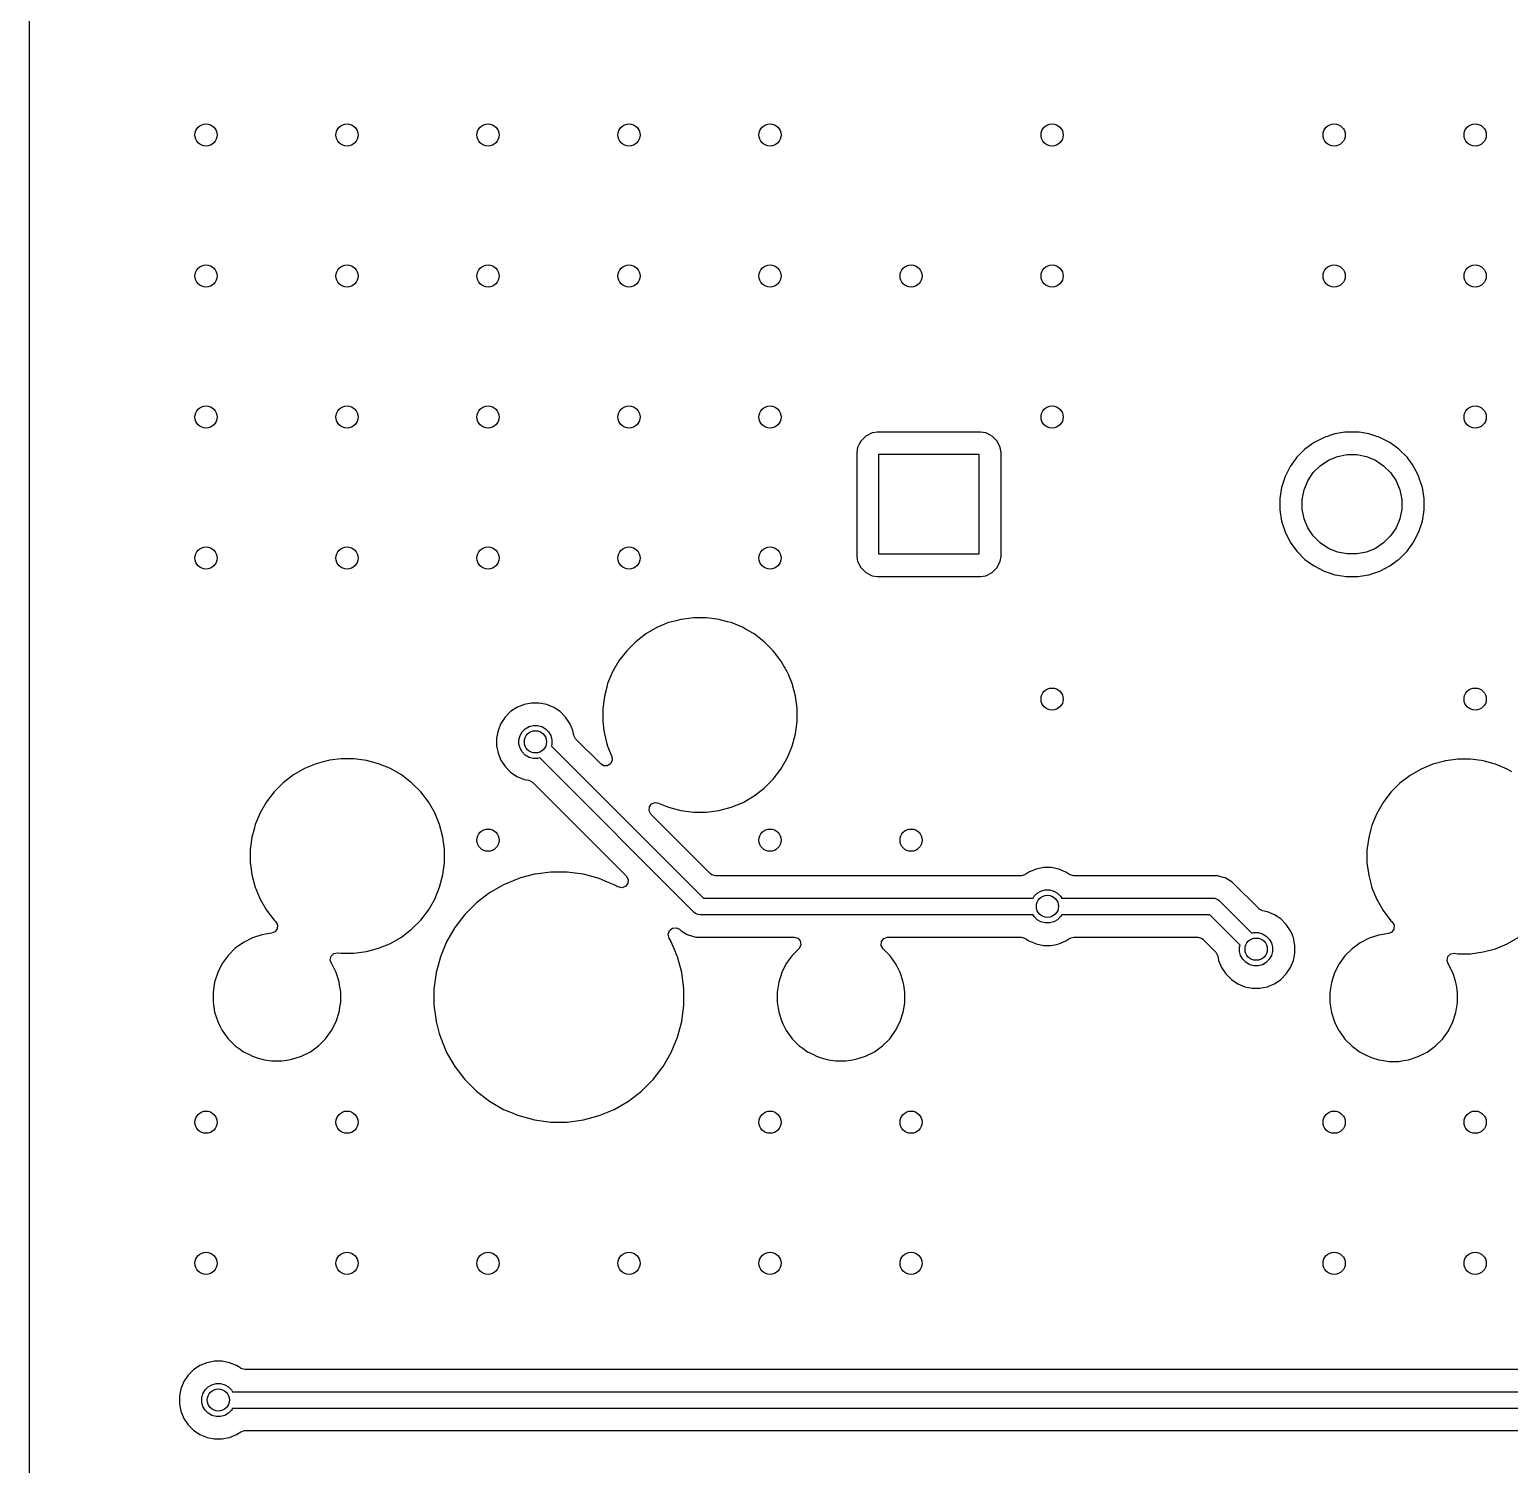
# Model space of a CAD drawing. Extents: x 2.6 to 14.2, y -9.4 to -3.8.
# Drawn here: x 2.558 to 3.607, y -6.073 to -5.056 of the extents above; entities that cross this region are included whole.
import ezdxf

# ---------------------------------------------------------------- set-up
doc = ezdxf.new("R2010")
doc.units = 0
doc.header["$MEASUREMENT"] = 0
doc.layers.add('BLACK', color=7, linetype='CONTINUOUS')

msp = doc.modelspace()

# ---------------------------------------------------------------- linework, layer by layer
at = {"layer": 'BLACK', "linetype": 'CONTINUOUS'}
for p, q in [((2.5581, -5.1327), (2.5581, -4.9508)), ((2.5581, -5.2136), (2.5581, -5.1327)), ((2.5581, -5.3068), (2.5581, -5.2136)), ((2.5581, -5.3301), (2.5581, -5.3068)), ((2.5581, -5.3557), (2.5581, -5.3301)), ((3.1592, -5.3412), (3.156, -5.3417)), ((3.2325, -5.3412), (3.1592, -5.3412)), ((3.2362, -5.3417), (3.2325, -5.3412)), ((3.4909, -5.3413), (3.4838, -5.3424)), ((3.4918, -5.3412), (3.4909, -5.3413)), ((3.4999, -5.3412), (3.4918, -5.3412)), ((3.5009, -5.3413), (3.4999, -5.3412)), ((3.5078, -5.3424), (3.5009, -5.3413)), ((3.1452, -5.352), (3.1446, -5.3557)), ((3.1468, -5.3489), (3.1452, -5.352)), ((3.1475, -5.3475), (3.1468, -5.3489)), ((3.151, -5.344), (3.1475, -5.3475)), ((3.1475, -5.3475), (3.1475, -5.3475)), ((3.1475, -5.3475), (3.1475, -5.3475)), ((3.1555, -5.3417), (3.151, -5.344)), ((3.151, -5.344), (3.151, -5.344)), ((3.151, -5.344), (3.151, -5.344)), ((3.156, -5.3417), (3.1555, -5.3417)), ((3.2375, -5.3424), (3.2362, -5.3417)), ((3.2406, -5.344), (3.2375, -5.3424)), ((3.2442, -5.3475), (3.2406, -5.344)), ((3.2406, -5.344), (3.2406, -5.344)), ((3.2406, -5.344), (3.2406, -5.344)), ((3.2464, -5.352), (3.2442, -5.3475)), ((3.2442, -5.3475), (3.2442, -5.3475)), ((3.2442, -5.3475), (3.2442, -5.3475)), ((3.247, -5.3557), (3.2464, -5.352)), ((3.469, -5.3486), (3.4625, -5.3533)), ((3.4762, -5.3449), (3.469, -5.3486)), ((3.4838, -5.3424), (3.4762, -5.3449)), ((3.5155, -5.3449), (3.5078, -5.3424)), ((3.5198, -5.3471), (3.5155, -5.3449)), ((3.5227, -5.3486), (3.5198, -5.3471)), ((3.5292, -5.3533), (3.5227, -5.3486)), ((3.5227, -5.3486), (3.5227, -5.3486)), ((3.5227, -5.3486), (3.5227, -5.3486)), ((2.5581, -5.7382), (2.5581, -5.3557)), ((3.1446, -5.3557), (3.1446, -5.429)), ((3.1604, -5.4278), (3.1604, -5.3569)), ((3.1604, -5.3569), (3.2313, -5.3569)), ((3.2313, -5.3569), (3.2313, -5.4278)), ((3.247, -5.3883), (3.247, -5.3557)), ((3.4568, -5.359), (3.452, -5.3655)), ((3.4625, -5.3533), (3.4568, -5.359)), ((3.4568, -5.359), (3.4568, -5.359)), ((3.4625, -5.3533), (3.4625, -5.3533)), ((3.4734, -5.365), (3.4791, -5.3611)), ((3.4791, -5.3611), (3.4855, -5.3584)), ((3.4855, -5.3584), (3.4924, -5.3571)), ((3.4924, -5.3571), (3.4993, -5.3571)), ((3.4993, -5.3571), (3.5061, -5.3584)), ((3.5061, -5.3584), (3.5125, -5.3611)), ((3.5125, -5.3611), (3.5183, -5.365)), ((3.5349, -5.359), (3.5292, -5.3533)), ((3.5385, -5.364), (3.5349, -5.359)), ((3.4484, -5.3727), (3.4459, -5.3804)), ((3.452, -5.3655), (3.4484, -5.3727)), ((3.4646, -5.3757), (3.4684, -5.3699)), ((3.4684, -5.3699), (3.4734, -5.365)), ((3.5183, -5.365), (3.5232, -5.3699)), ((3.5232, -5.3699), (3.5271, -5.3757)), ((3.5396, -5.3655), (3.5385, -5.364)), ((3.5407, -5.3677), (3.5396, -5.3655)), ((3.5433, -5.3727), (3.5407, -5.3677)), ((3.5436, -5.3738), (3.5433, -5.3727)), ((3.5433, -5.3727), (3.5433, -5.3727)), ((3.5433, -5.3727), (3.5433, -5.3727)), ((3.4459, -5.3804), (3.4446, -5.3883)), ((3.4606, -5.3889), (3.4619, -5.3821)), ((3.4619, -5.3821), (3.4646, -5.3757)), ((3.5271, -5.3757), (3.5297, -5.3821)), ((3.5297, -5.3821), (3.5311, -5.3889)), ((3.5458, -5.3804), (3.5436, -5.3738)), ((3.547, -5.3883), (3.5458, -5.3804)), ((3.247, -5.429), (3.247, -5.3883)), ((3.4446, -5.3883), (3.4446, -5.3964)), ((3.4606, -5.3958), (3.4606, -5.3889)), ((3.5311, -5.3889), (3.5311, -5.3958)), ((3.547, -5.3964), (3.547, -5.3883)), ((3.4446, -5.3964), (3.4459, -5.4043)), ((3.4459, -5.4043), (3.4484, -5.412)), ((3.4619, -5.4026), (3.4606, -5.3958)), ((3.4646, -5.4091), (3.4619, -5.4026)), ((3.5297, -5.4026), (3.5271, -5.4091)), ((3.5311, -5.3958), (3.5297, -5.4026)), ((3.5433, -5.412), (3.5458, -5.4043)), ((3.5458, -5.4043), (3.547, -5.3964)), ((3.4484, -5.412), (3.452, -5.4192)), ((3.4684, -5.4148), (3.4646, -5.4091)), ((3.4734, -5.4197), (3.4684, -5.4148)), ((3.5232, -5.4148), (3.5183, -5.4197)), ((3.5271, -5.4091), (3.5232, -5.4148)), ((3.5396, -5.4192), (3.5433, -5.412)), ((3.452, -5.4192), (3.4568, -5.4257)), ((3.4791, -5.4236), (3.4734, -5.4197)), ((3.4855, -5.4263), (3.4791, -5.4236)), ((3.5125, -5.4236), (3.5061, -5.4263)), ((3.5183, -5.4197), (3.5125, -5.4236)), ((3.5349, -5.4257), (3.5386, -5.4207)), ((3.5386, -5.4207), (3.5396, -5.4192)), ((3.1446, -5.429), (3.145, -5.4314)), ((3.145, -5.4314), (3.1452, -5.4327)), ((3.1452, -5.4327), (3.1475, -5.4372)), ((3.2313, -5.4278), (3.1604, -5.4278)), ((3.2442, -5.4372), (3.2464, -5.4327)), ((3.2464, -5.4327), (3.247, -5.4295)), ((3.2464, -5.4327), (3.2464, -5.4327)), ((3.2464, -5.4327), (3.2464, -5.4327)), ((3.247, -5.4295), (3.247, -5.429)), ((3.4568, -5.4257), (3.4625, -5.4314)), ((3.4625, -5.4314), (3.4678, -5.4352)), ((3.4678, -5.4352), (3.469, -5.4361)), ((3.4924, -5.4276), (3.4855, -5.4263)), ((3.4993, -5.4276), (3.4924, -5.4276)), ((3.5061, -5.4263), (3.4993, -5.4276)), ((3.5227, -5.4361), (3.5282, -5.4321)), ((3.5282, -5.4321), (3.5292, -5.4314)), ((3.5292, -5.4314), (3.5349, -5.4257)), ((3.5292, -5.4314), (3.5292, -5.4314)), ((3.5292, -5.4314), (3.5292, -5.4314)), ((3.5349, -5.4257), (3.5349, -5.4257)), ((3.5349, -5.4257), (3.5349, -5.4257)), ((3.1475, -5.4372), (3.1475, -5.4372)), ((3.1475, -5.4372), (3.1475, -5.4372)), ((3.1475, -5.4372), (3.151, -5.4407)), ((3.151, -5.4407), (3.151, -5.4407)), ((3.151, -5.4407), (3.151, -5.4407)), ((3.151, -5.4407), (3.1555, -5.443)), ((3.1555, -5.443), (3.1555, -5.443)), ((3.1555, -5.443), (3.1592, -5.4436)), ((3.1592, -5.4436), (3.1592, -5.4436)), ((3.1592, -5.4436), (3.2325, -5.4436)), ((3.2325, -5.4436), (3.2362, -5.443)), ((3.2362, -5.443), (3.2406, -5.4407)), ((3.2406, -5.4407), (3.2442, -5.4372)), ((3.469, -5.4361), (3.4721, -5.4377)), ((3.4721, -5.4377), (3.4762, -5.4398)), ((3.4762, -5.4398), (3.4762, -5.4398)), ((3.4762, -5.4398), (3.4762, -5.4398)), ((3.4762, -5.4398), (3.4789, -5.4407)), ((3.4789, -5.4407), (3.4838, -5.4423)), ((3.4838, -5.4423), (3.4855, -5.4426)), ((3.4855, -5.4426), (3.4918, -5.4436)), ((3.4918, -5.4436), (3.4918, -5.4436)), ((3.4918, -5.4436), (3.4999, -5.4436)), ((3.4999, -5.4436), (3.5078, -5.4423)), ((3.4999, -5.4436), (3.4999, -5.4436)), ((3.5078, -5.4423), (3.5155, -5.4398)), ((3.5155, -5.4398), (3.5227, -5.4361)), ((3.0112, -5.4763), (3.0029, -5.4798)), ((3.0166, -5.4749), (3.0112, -5.4763)), ((3.02, -5.474), (3.0166, -5.4749)), ((3.0204, -5.474), (3.02, -5.474)), ((3.0289, -5.4728), (3.0204, -5.474)), ((3.038, -5.4728), (3.0289, -5.4728)), ((3.0289, -5.4728), (3.0289, -5.4728)), ((3.0454, -5.4738), (3.038, -5.4728)), ((3.038, -5.4728), (3.038, -5.4728)), ((3.0469, -5.474), (3.0454, -5.4738)), ((3.0531, -5.4757), (3.0469, -5.474)), ((3.0556, -5.4763), (3.0531, -5.4757)), ((3.064, -5.4798), (3.0556, -5.4763)), ((2.9951, -5.4843), (2.9879, -5.4898)), ((3.0029, -5.4798), (2.9951, -5.4843)), ((3.0029, -5.4798), (3.0029, -5.4798)), ((3.0658, -5.4809), (3.064, -5.4798)), ((3.064, -5.4798), (3.064, -5.4798)), ((3.0715, -5.4841), (3.0658, -5.4809)), ((3.0718, -5.4843), (3.0715, -5.4841)), ((3.079, -5.4898), (3.0718, -5.4843)), ((2.9815, -5.4962), (2.976, -5.5034)), ((2.9879, -5.4898), (2.9815, -5.4962)), ((3.0854, -5.4962), (3.079, -5.4898)), ((3.079, -5.4898), (3.079, -5.4898)), ((3.0863, -5.4974), (3.0854, -5.4962)), ((3.0854, -5.4962), (3.0854, -5.4962)), ((3.0854, -5.4962), (3.0854, -5.4962)), ((3.0909, -5.5034), (3.0863, -5.4974)), ((2.976, -5.5034), (2.9715, -5.5112)), ((3.0954, -5.5112), (3.0909, -5.5034)), ((3.0909, -5.5034), (3.0909, -5.5034)), ((3.0909, -5.5034), (3.0909, -5.5034)), ((2.968, -5.5195), (2.9674, -5.5221)), ((2.9715, -5.5112), (2.968, -5.5195)), ((2.9715, -5.5112), (2.9715, -5.5112)), ((3.0962, -5.513), (3.0954, -5.5112)), ((3.0954, -5.5112), (3.0954, -5.5112)), ((3.0954, -5.5112), (3.0954, -5.5112)), ((3.0988, -5.5195), (3.0962, -5.513)), ((3.1012, -5.5283), (3.0988, -5.5195)), ((2.9657, -5.5286), (2.9645, -5.5372)), ((2.9674, -5.5221), (2.9657, -5.5283)), ((2.9657, -5.5283), (2.9657, -5.5286)), ((3.1024, -5.5372), (3.1012, -5.5283)), ((2.8992, -5.5394), (2.8954, -5.5433)), ((2.9037, -5.5364), (2.8992, -5.5394)), ((2.8992, -5.5394), (2.8992, -5.5394)), ((2.9087, -5.5343), (2.9037, -5.5364)), ((2.9037, -5.5364), (2.9037, -5.5364)), ((2.9141, -5.5333), (2.9087, -5.5343)), ((2.9087, -5.5343), (2.9087, -5.5343)), ((2.9195, -5.5333), (2.9141, -5.5333)), ((2.9141, -5.5333), (2.9141, -5.5333)), ((2.9248, -5.5343), (2.9195, -5.5333)), ((2.9195, -5.5333), (2.9195, -5.5333)), ((2.9298, -5.5364), (2.9248, -5.5343)), ((2.9248, -5.5343), (2.9248, -5.5343)), ((2.9344, -5.5394), (2.9298, -5.5364)), ((2.9298, -5.5364), (2.9298, -5.5364)), ((2.9382, -5.5433), (2.9344, -5.5394)), ((2.9344, -5.5394), (2.9344, -5.5394)), ((2.9645, -5.5372), (2.9645, -5.5463)), ((3.1024, -5.5375), (3.1024, -5.5372)), ((3.1024, -5.5463), (3.1024, -5.5375)), ((2.8923, -5.5478), (2.8903, -5.5528)), ((2.8954, -5.5433), (2.8923, -5.5478)), ((2.8923, -5.5478), (2.8923, -5.5478)), ((2.8954, -5.5433), (2.8954, -5.5433)), ((2.9074, -5.5537), (2.9096, -5.5515)), ((2.9096, -5.5515), (2.9123, -5.5499)), ((2.9123, -5.5499), (2.9152, -5.5491)), ((2.9152, -5.5491), (2.9183, -5.5491)), ((2.9183, -5.5491), (2.9213, -5.5499)), ((2.9213, -5.5499), (2.924, -5.5515)), ((2.924, -5.5515), (2.9261, -5.5537)), ((2.9412, -5.5478), (2.9382, -5.5433)), ((2.9382, -5.5433), (2.9382, -5.5433)), ((2.9421, -5.55), (2.9412, -5.5478)), ((2.9412, -5.5478), (2.9412, -5.5478)), ((2.9433, -5.5528), (2.9421, -5.55)), ((2.9645, -5.5463), (2.9654, -5.5528)), ((3.1012, -5.5552), (3.1024, -5.5463)), ((2.8903, -5.5528), (2.8892, -5.5581)), ((2.8892, -5.5581), (2.8892, -5.5581)), ((2.8892, -5.5581), (2.8892, -5.5636)), ((2.8903, -5.5528), (2.8903, -5.5528)), ((2.9051, -5.5593), (2.9059, -5.5563)), ((2.9051, -5.5624), (2.9051, -5.5593)), ((2.9059, -5.5563), (2.9074, -5.5537)), ((2.9261, -5.5537), (2.9277, -5.5563)), ((2.9277, -5.5563), (2.9285, -5.5593)), ((2.9285, -5.5593), (2.9285, -5.5624)), ((2.944, -5.5562), (2.9433, -5.5528)), ((2.944, -5.5563), (2.944, -5.5562)), ((2.9453, -5.5587), (2.944, -5.5563)), ((2.9631, -5.5765), (2.9453, -5.5587)), ((2.9654, -5.5528), (2.9657, -5.5552)), ((2.9657, -5.5552), (2.9673, -5.5613)), ((2.9673, -5.5613), (2.968, -5.5639)), ((3.0988, -5.5639), (3.1012, -5.5552)), ((2.8892, -5.5636), (2.8892, -5.5636)), ((2.8892, -5.5636), (2.8892, -5.5636)), ((2.8892, -5.5636), (2.8903, -5.5689)), ((2.8903, -5.5689), (2.8903, -5.5689)), ((2.8903, -5.5689), (2.8923, -5.5739)), ((2.9059, -5.5654), (2.9051, -5.5624)), ((2.9074, -5.568), (2.9059, -5.5654)), ((2.9096, -5.5702), (2.9074, -5.568)), ((2.9123, -5.5718), (2.9096, -5.5702)), ((2.9152, -5.5726), (2.9123, -5.5718)), ((2.9198, -5.5722), (2.9183, -5.5726)), ((3.0293, -5.6817), (2.9198, -5.5722)), ((2.9285, -5.5624), (2.9281, -5.5638)), ((2.9281, -5.5638), (3.0359, -5.6716)), ((2.968, -5.5639), (2.968, -5.5639)), ((2.968, -5.5639), (2.971, -5.5712)), ((2.971, -5.5712), (2.9713, -5.5739)), ((3.0909, -5.5801), (3.0954, -5.5723)), ((3.0954, -5.5723), (3.0988, -5.5639)), ((2.7529, -5.5798), (2.7451, -5.5843)), ((2.7612, -5.5763), (2.7529, -5.5798)), ((2.7529, -5.5798), (2.7529, -5.5798)), ((2.7663, -5.575), (2.7612, -5.5763)), ((2.77, -5.574), (2.7663, -5.575)), ((2.7708, -5.5739), (2.77, -5.574)), ((2.7789, -5.5728), (2.7708, -5.5739)), ((2.788, -5.5728), (2.7789, -5.5728)), ((2.7789, -5.5728), (2.7789, -5.5728)), ((2.7954, -5.5738), (2.788, -5.5728)), ((2.788, -5.5728), (2.788, -5.5728)), ((2.7969, -5.574), (2.7954, -5.5738)), ((2.8056, -5.5763), (2.7969, -5.574)), ((2.814, -5.5798), (2.8056, -5.5763)), ((2.8218, -5.5843), (2.814, -5.5798)), ((2.814, -5.5798), (2.814, -5.5798)), ((2.8923, -5.5739), (2.8923, -5.5739)), ((2.8923, -5.5739), (2.8954, -5.5784)), ((2.8954, -5.5784), (2.8954, -5.5784)), ((2.8954, -5.5784), (2.8992, -5.5823)), ((2.8992, -5.5823), (2.8992, -5.5823)), ((2.8992, -5.5823), (2.9037, -5.5853)), ((2.9183, -5.5726), (2.9152, -5.5726)), ((2.965, -5.5777), (2.9631, -5.5765)), ((2.9677, -5.5778), (2.965, -5.5777)), ((2.9701, -5.5764), (2.9677, -5.5778)), ((2.9713, -5.5739), (2.9701, -5.5764)), ((3.0854, -5.5873), (3.0909, -5.5801)), ((3.5449, -5.5801), (3.5371, -5.5846)), ((3.5532, -5.5767), (3.5449, -5.5801)), ((3.5449, -5.5801), (3.5449, -5.5801)), ((3.5615, -5.5745), (3.5532, -5.5767)), ((3.562, -5.5743), (3.5615, -5.5745)), ((3.5624, -5.5743), (3.562, -5.5743)), ((3.5709, -5.5731), (3.5624, -5.5743)), ((3.5799, -5.5731), (3.5709, -5.5731)), ((3.5709, -5.5731), (3.5709, -5.5731)), ((3.5874, -5.5741), (3.5799, -5.5731)), ((3.5799, -5.5731), (3.5799, -5.5731)), ((3.5889, -5.5743), (3.5874, -5.5741)), ((3.5966, -5.5764), (3.5889, -5.5743)), ((3.5976, -5.5767), (3.5966, -5.5764)), ((3.606, -5.5801), (3.5976, -5.5767)), ((3.6092, -5.582), (3.606, -5.5801)), ((3.606, -5.5801), (3.606, -5.5801)), ((2.7379, -5.5898), (2.7315, -5.5962)), ((2.7451, -5.5843), (2.7379, -5.5898)), ((2.829, -5.5898), (2.8218, -5.5843)), ((2.8354, -5.5962), (2.829, -5.5898)), ((2.829, -5.5898), (2.829, -5.5898)), ((2.9037, -5.5853), (2.9037, -5.5853)), ((2.9037, -5.5853), (2.9066, -5.5865)), ((2.9066, -5.5865), (2.9087, -5.5874)), ((2.9087, -5.5874), (2.9122, -5.588)), ((2.9122, -5.588), (2.9146, -5.5893)), ((2.9146, -5.5893), (2.9147, -5.5894)), ((2.9147, -5.5894), (2.9812, -5.6559)), ((3.079, -5.5937), (3.0854, -5.5873)), ((3.0854, -5.5873), (3.0854, -5.5873)), ((3.0854, -5.5873), (3.0854, -5.5873)), ((3.5299, -5.5901), (3.5235, -5.5965)), ((3.5371, -5.5846), (3.5299, -5.5901)), ((2.726, -5.6034), (2.7215, -5.6112)), ((2.7315, -5.5962), (2.726, -5.6034)), ((2.8409, -5.6034), (2.8354, -5.5962)), ((2.8354, -5.5962), (2.8354, -5.5962)), ((2.8454, -5.6112), (2.8409, -5.6034)), ((2.8409, -5.6034), (2.8409, -5.6034)), ((2.8409, -5.6034), (2.8409, -5.6034)), ((2.9992, -5.6048), (3.0018, -5.6038)), ((3.0018, -5.6038), (3.004, -5.6042)), ((3.0556, -5.6071), (3.064, -5.6037)), ((3.064, -5.6037), (3.0718, -5.5992)), ((3.0718, -5.5992), (3.079, -5.5937)), ((3.079, -5.5937), (3.079, -5.5937)), ((3.079, -5.5937), (3.079, -5.5937)), ((3.518, -5.6037), (3.5135, -5.6115)), ((3.5235, -5.5965), (3.518, -5.6037)), ((2.7215, -5.6112), (2.718, -5.6195)), ((2.7215, -5.6112), (2.7215, -5.6112)), ((2.8463, -5.6134), (2.8454, -5.6112)), ((2.8454, -5.6112), (2.8454, -5.6112)), ((2.8454, -5.6112), (2.8454, -5.6112)), ((2.8488, -5.6195), (2.8463, -5.6134)), ((2.9974, -5.6097), (2.9976, -5.607)), ((2.9987, -5.6121), (2.9974, -5.6097)), ((2.9976, -5.607), (2.9992, -5.6048)), ((3.041, -5.6544), (2.9987, -5.6121)), ((3.004, -5.6042), (3.0112, -5.6071)), ((3.0112, -5.6071), (3.02, -5.6095)), ((3.02, -5.6095), (3.0289, -5.6107)), ((3.0289, -5.6107), (3.0289, -5.6107)), ((3.0289, -5.6107), (3.038, -5.6107)), ((3.038, -5.6107), (3.0469, -5.6095)), ((3.038, -5.6107), (3.038, -5.6107)), ((3.0469, -5.6095), (3.0556, -5.6071)), ((3.5135, -5.6115), (3.51, -5.6199)), ((3.5135, -5.6115), (3.5135, -5.6115)), ((2.7172, -5.6228), (2.7157, -5.6283)), ((2.718, -5.6195), (2.7172, -5.6228)), ((2.8512, -5.6283), (2.8488, -5.6195)), ((3.5092, -5.6228), (3.5077, -5.6286)), ((3.51, -5.6199), (3.5092, -5.6228)), ((2.7157, -5.6286), (2.7145, -5.6372)), ((2.7157, -5.6283), (2.7157, -5.6286)), ((2.8524, -5.6372), (2.8512, -5.6283)), ((3.5077, -5.6286), (3.5065, -5.6375)), ((3.5077, -5.6286), (3.5077, -5.6286)), ((3.5077, -5.6286), (3.5077, -5.6286)), ((2.7145, -5.6372), (2.7145, -5.6463)), ((2.8524, -5.6463), (2.8524, -5.6372)), ((3.5065, -5.6375), (3.5065, -5.6466)), ((2.7145, -5.6463), (2.7154, -5.653)), ((2.7154, -5.653), (2.7157, -5.6552)), ((2.7157, -5.6552), (2.7178, -5.6631)), ((2.8488, -5.6639), (2.8512, -5.6552)), ((2.8512, -5.6552), (2.8524, -5.6463)), ((2.9161, -5.6547), (2.9062, -5.6573)), ((2.9167, -5.6546), (2.9161, -5.6547)), ((2.9276, -5.6531), (2.9167, -5.6546)), ((2.9393, -5.6531), (2.9276, -5.6531)), ((2.9276, -5.6531), (2.9276, -5.6531)), ((2.9488, -5.6544), (2.9393, -5.6531)), ((2.9393, -5.6531), (2.9393, -5.6531)), ((2.9508, -5.6547), (2.9488, -5.6544)), ((2.962, -5.6577), (2.9508, -5.6547)), ((2.9812, -5.6559), (2.9825, -5.6584)), ((3.0418, -5.6551), (3.041, -5.6544)), ((3.0444, -5.6558), (3.0418, -5.6551)), ((3.2612, -5.6558), (3.0444, -5.6558)), ((3.2613, -5.6558), (3.2612, -5.6558)), ((3.2639, -5.655), (3.2613, -5.6558)), ((3.2668, -5.6531), (3.2639, -5.655)), ((3.2718, -5.651), (3.2668, -5.6531)), ((3.2668, -5.6531), (3.2668, -5.6531)), ((3.2771, -5.6499), (3.2718, -5.651)), ((3.2718, -5.651), (3.2718, -5.651)), ((3.2826, -5.6499), (3.2771, -5.6499)), ((3.2771, -5.6499), (3.2771, -5.6499)), ((3.2879, -5.651), (3.2826, -5.6499)), ((3.2826, -5.6499), (3.2826, -5.6499)), ((3.2929, -5.6531), (3.2879, -5.651)), ((3.2879, -5.651), (3.2879, -5.651)), ((3.2958, -5.655), (3.2929, -5.6531)), ((3.2929, -5.6531), (3.2929, -5.6531)), ((3.2959, -5.6551), (3.2958, -5.655)), ((3.2986, -5.6558), (3.2959, -5.6551)), ((3.4004, -5.6558), (3.2986, -5.6558)), ((3.4045, -5.6569), (3.4004, -5.6558)), ((3.4004, -5.6558), (3.4004, -5.6558)), ((3.5065, -5.6466), (3.5073, -5.6526)), ((3.5073, -5.6526), (3.5077, -5.6555)), ((3.5077, -5.6555), (3.5095, -5.6621)), ((2.7178, -5.6631), (2.718, -5.6639)), ((2.718, -5.6639), (2.7215, -5.6723)), ((2.8454, -5.6723), (2.8488, -5.6639)), ((2.8942, -5.6621), (2.8841, -5.6679)), ((2.9049, -5.6577), (2.8942, -5.6621)), ((2.8942, -5.6621), (2.8942, -5.6621)), ((2.9062, -5.6573), (2.9049, -5.6577)), ((2.9049, -5.6577), (2.9049, -5.6577)), ((2.968, -5.6602), (2.962, -5.6577)), ((2.962, -5.6577), (2.962, -5.6577)), ((2.962, -5.6577), (2.962, -5.6577)), ((2.9727, -5.6621), (2.968, -5.6602)), ((2.9732, -5.6624), (2.9727, -5.6621)), ((2.9753, -5.6636), (2.9732, -5.6624)), ((2.9754, -5.6637), (2.9753, -5.6636)), ((2.9781, -5.6643), (2.9754, -5.6637)), ((2.9807, -5.6633), (2.9781, -5.6643)), ((2.9824, -5.6611), (2.9807, -5.6633)), ((2.9825, -5.6584), (2.9824, -5.6611)), ((3.2727, -5.6681), (3.2753, -5.6666)), ((3.2753, -5.6666), (3.2783, -5.6658)), ((3.2783, -5.6658), (3.2814, -5.6658)), ((3.2814, -5.6658), (3.2844, -5.6666)), ((3.2844, -5.6666), (3.2871, -5.6681)), ((3.4059, -5.6573), (3.4045, -5.6569)), ((3.4108, -5.6602), (3.4059, -5.6573)), ((3.4059, -5.6573), (3.4059, -5.6573)), ((3.43, -5.6793), (3.4108, -5.6602)), ((3.4108, -5.6602), (3.4108, -5.6602)), ((3.5095, -5.6621), (3.51, -5.6643)), ((3.51, -5.6643), (3.5135, -5.6726)), ((2.7215, -5.6723), (2.7215, -5.6723)), ((2.7215, -5.6723), (2.726, -5.6801)), ((2.8409, -5.6801), (2.8454, -5.6723)), ((2.8749, -5.675), (2.8667, -5.6832)), ((2.8841, -5.6679), (2.8749, -5.675)), ((2.8749, -5.675), (2.8749, -5.675)), ((3.0359, -5.6716), (3.2698, -5.6716)), ((3.2698, -5.6716), (3.2705, -5.6703)), ((3.2705, -5.6703), (3.2727, -5.6681)), ((3.2871, -5.6681), (3.2892, -5.6703)), ((3.2892, -5.6703), (3.29, -5.6716)), ((3.29, -5.6716), (3.3975, -5.6716)), ((3.3975, -5.6716), (3.3987, -5.6717)), ((3.3987, -5.6717), (3.3995, -5.6721)), ((3.3995, -5.6721), (3.4008, -5.6726)), ((3.4008, -5.6726), (3.4017, -5.6733)), ((3.4017, -5.6733), (3.4249, -5.6965)), ((3.5135, -5.6726), (3.5135, -5.6726)), ((3.5135, -5.6726), (3.5142, -5.6738)), ((3.5142, -5.6738), (3.5179, -5.6803)), ((2.726, -5.6801), (2.7315, -5.6873)), ((2.7315, -5.6873), (2.7315, -5.6873)), ((2.7315, -5.6873), (2.7324, -5.6882)), ((2.829, -5.6937), (2.8354, -5.6873)), ((2.8354, -5.6873), (2.8409, -5.6801)), ((2.8354, -5.6873), (2.8354, -5.6873)), ((2.8354, -5.6873), (2.8354, -5.6873)), ((2.8667, -5.6832), (2.8596, -5.6924)), ((2.8667, -5.6832), (2.8667, -5.6832)), ((3.0302, -5.6824), (3.0293, -5.6817)), ((3.0314, -5.6829), (3.0302, -5.6824)), ((3.0323, -5.6833), (3.0314, -5.6829)), ((3.0334, -5.6834), (3.0323, -5.6833)), ((3.2698, -5.6834), (3.0334, -5.6834)), ((3.2705, -5.6847), (3.2698, -5.6834)), ((3.2727, -5.6869), (3.2705, -5.6847)), ((3.2753, -5.6884), (3.2727, -5.6869)), ((3.2871, -5.6869), (3.2844, -5.6884)), ((3.2892, -5.6847), (3.2871, -5.6869)), ((3.29, -5.6834), (3.2892, -5.6847)), ((3.3951, -5.6834), (3.29, -5.6834)), ((3.4165, -5.7049), (3.3951, -5.6834)), ((3.43, -5.6794), (3.43, -5.6793)), ((3.4325, -5.6806), (3.43, -5.6794)), ((3.4359, -5.6813), (3.4325, -5.6806)), ((3.4409, -5.6834), (3.4359, -5.6813)), ((3.4359, -5.6813), (3.4359, -5.6813)), ((3.4454, -5.6864), (3.4409, -5.6834)), ((3.4409, -5.6834), (3.4409, -5.6834)), ((3.4493, -5.6903), (3.4454, -5.6864)), ((3.4454, -5.6864), (3.4454, -5.6864)), ((3.5179, -5.6803), (3.518, -5.6804)), ((3.518, -5.6804), (3.5235, -5.6876)), ((3.5235, -5.6876), (3.5235, -5.6876)), ((3.5235, -5.6876), (3.5244, -5.6885)), ((2.7228, -5.6976), (2.7161, -5.6998)), ((2.7297, -5.6965), (2.7228, -5.6976)), ((2.7319, -5.6956), (2.7297, -5.6965)), ((2.7336, -5.6934), (2.7319, -5.6956)), ((2.7324, -5.6882), (2.7338, -5.6906)), ((2.7338, -5.6906), (2.7336, -5.6934)), ((2.8218, -5.6992), (2.829, -5.6937)), ((2.829, -5.6937), (2.829, -5.6937)), ((2.829, -5.6937), (2.829, -5.6937)), ((2.8596, -5.6924), (2.8538, -5.7025)), ((3.0109, -5.6972), (3.0118, -5.6946)), ((3.0116, -5.6999), (3.0109, -5.6972)), ((3.0118, -5.6946), (3.014, -5.6929)), ((3.014, -5.6929), (3.0167, -5.6926)), ((3.0167, -5.6926), (3.0185, -5.6934)), ((3.0185, -5.6934), (3.0189, -5.6936)), ((3.0189, -5.6936), (3.0201, -5.6949)), ((3.0201, -5.6949), (3.0244, -5.6973)), ((3.0244, -5.6973), (3.0251, -5.6977)), ((3.0251, -5.6977), (3.0306, -5.6992)), ((3.2783, -5.6892), (3.2753, -5.6884)), ((3.2814, -5.6892), (3.2783, -5.6892)), ((3.2844, -5.6884), (3.2814, -5.6892)), ((3.4249, -5.6965), (3.4263, -5.6961)), ((3.4263, -5.6961), (3.4294, -5.6961)), ((3.4294, -5.6961), (3.4324, -5.6969)), ((3.4324, -5.6969), (3.435, -5.6985)), ((3.4523, -5.6948), (3.4493, -5.6903)), ((3.4493, -5.6903), (3.4493, -5.6903)), ((3.4536, -5.6979), (3.4523, -5.6948)), ((3.4523, -5.6948), (3.4523, -5.6948)), ((3.4544, -5.6998), (3.4536, -5.6979)), ((3.5148, -5.6979), (3.508, -5.7001)), ((3.5217, -5.6968), (3.5148, -5.6979)), ((3.5239, -5.6959), (3.5217, -5.6968)), ((3.5255, -5.6937), (3.5239, -5.6959)), ((3.5244, -5.6885), (3.5257, -5.6909)), ((3.5257, -5.6909), (3.5255, -5.6937)), ((2.7039, -5.7072), (2.6989, -5.7122)), ((2.7097, -5.703), (2.7039, -5.7072)), ((2.7039, -5.7072), (2.7039, -5.7072)), ((2.7161, -5.6998), (2.7097, -5.703)), ((2.7161, -5.6998), (2.7161, -5.6998)), ((2.7969, -5.7095), (2.8056, -5.7071)), ((2.8056, -5.7071), (2.814, -5.7037)), ((2.814, -5.7037), (2.8218, -5.6992)), ((2.8538, -5.7025), (2.8494, -5.7132)), ((2.8538, -5.7025), (2.8538, -5.7025)), ((3.013, -5.7024), (3.0116, -5.6999)), ((3.0131, -5.7025), (3.013, -5.7024)), ((3.0154, -5.7081), (3.0131, -5.7025)), ((3.0171, -5.7122), (3.0154, -5.7081)), ((3.0306, -5.6992), (3.0306, -5.6992)), ((3.0306, -5.6992), (3.0363, -5.6992)), ((3.0363, -5.6992), (3.1002, -5.6992)), ((3.1036, -5.7075), (3.0989, -5.7122)), ((3.1002, -5.6992), (3.1028, -5.7)), ((3.1028, -5.7), (3.1046, -5.702)), ((3.1039, -5.7073), (3.1036, -5.7075)), ((3.105, -5.7048), (3.1039, -5.7073)), ((3.1046, -5.702), (3.105, -5.7048)), ((3.162, -5.7051), (3.1622, -5.7024)), ((3.1633, -5.7075), (3.162, -5.7051)), ((3.1622, -5.7024), (3.1638, -5.7002)), ((3.168, -5.7122), (3.1633, -5.7075)), ((3.1638, -5.7002), (3.1664, -5.6992)), ((3.1664, -5.6992), (3.1667, -5.6992)), ((3.1667, -5.6992), (3.2612, -5.6992)), ((3.2612, -5.6992), (3.2638, -5.7)), ((3.2638, -5.7), (3.2639, -5.7)), ((3.2639, -5.7), (3.2666, -5.7018)), ((3.2666, -5.7018), (3.2668, -5.7019)), ((3.2668, -5.7019), (3.2668, -5.7019)), ((3.2668, -5.7019), (3.2668, -5.7019)), ((3.2668, -5.7019), (3.2715, -5.7039)), ((3.2715, -5.7039), (3.2718, -5.704)), ((3.2718, -5.704), (3.2718, -5.704)), ((3.2718, -5.704), (3.2718, -5.704)), ((3.2718, -5.704), (3.2771, -5.7051)), ((3.2771, -5.7051), (3.2771, -5.7051)), ((3.2771, -5.7051), (3.2826, -5.7051)), ((3.2826, -5.7051), (3.2862, -5.7044)), ((3.2862, -5.7044), (3.2879, -5.704)), ((3.2879, -5.704), (3.2929, -5.7019)), ((3.2929, -5.7019), (3.2958, -5.7)), ((3.2958, -5.7), (3.2985, -5.6992)), ((3.2985, -5.6992), (3.2986, -5.6992)), ((3.2986, -5.6992), (3.3865, -5.6992)), ((3.3865, -5.6992), (3.3892, -5.7)), ((3.3892, -5.7), (3.39, -5.7006)), ((3.39, -5.7006), (3.3993, -5.71)), ((3.4161, -5.7063), (3.4165, -5.7049)), ((3.4161, -5.7094), (3.4161, -5.7063)), ((3.435, -5.6985), (3.4372, -5.7007)), ((3.4372, -5.7007), (3.4388, -5.7033)), ((3.4388, -5.7033), (3.4396, -5.7063)), ((3.4396, -5.7063), (3.4396, -5.7094)), ((3.4554, -5.7051), (3.4544, -5.6998)), ((3.4544, -5.6998), (3.4544, -5.6998)), ((3.4544, -5.6998), (3.4544, -5.6998)), ((3.4554, -5.7106), (3.4554, -5.7051)), ((3.4959, -5.7075), (3.4909, -5.7125)), ((3.5017, -5.7033), (3.4959, -5.7075)), ((3.4959, -5.7075), (3.4959, -5.7075)), ((3.508, -5.7001), (3.5017, -5.7033)), ((3.508, -5.7001), (3.508, -5.7001)), ((3.5889, -5.7098), (3.5976, -5.7075)), ((3.5976, -5.7075), (3.606, -5.704)), ((3.606, -5.704), (3.6138, -5.6995)), ((2.6947, -5.718), (2.6915, -5.7244)), ((2.6989, -5.7122), (2.6947, -5.718)), ((2.6989, -5.7122), (2.6989, -5.7122)), ((2.7713, -5.7155), (2.772, -5.7128)), ((2.7722, -5.7178), (2.7713, -5.7155)), ((2.772, -5.7128), (2.7739, -5.7109)), ((2.7722, -5.718), (2.7721, -5.7178)), ((2.7721, -5.7178), (2.7722, -5.7178)), ((2.7723, -5.7183), (2.7722, -5.718)), ((2.7722, -5.718), (2.7722, -5.718)), ((2.7722, -5.718), (2.7722, -5.718)), ((2.7754, -5.7244), (2.7723, -5.7183)), ((2.7739, -5.7109), (2.7766, -5.7104)), ((2.7766, -5.7104), (2.7768, -5.7104)), ((2.7768, -5.7104), (2.7789, -5.7107)), ((2.7789, -5.7107), (2.7789, -5.7107)), ((2.7789, -5.7107), (2.788, -5.7107)), ((2.788, -5.7107), (2.7969, -5.7095)), ((2.788, -5.7107), (2.788, -5.7107)), ((2.8494, -5.7132), (2.8464, -5.7244)), ((2.8494, -5.7132), (2.8494, -5.7132)), ((3.0175, -5.7132), (3.0171, -5.7122)), ((3.0205, -5.7244), (3.0175, -5.7132)), ((3.0947, -5.718), (3.0915, -5.7244)), ((3.0989, -5.7122), (3.0947, -5.718)), ((3.0989, -5.7122), (3.0989, -5.7122)), ((3.1704, -5.7155), (3.168, -5.7122)), ((3.168, -5.7122), (3.168, -5.7122)), ((3.1722, -5.718), (3.1704, -5.7155)), ((3.1733, -5.7202), (3.1722, -5.718)), ((3.3993, -5.71), (3.4006, -5.7124)), ((3.4006, -5.7124), (3.4007, -5.7125)), ((3.4007, -5.7125), (3.4013, -5.7159)), ((3.4013, -5.7159), (3.4013, -5.7159)), ((3.4013, -5.7159), (3.4034, -5.7209)), ((3.4169, -5.7124), (3.4161, -5.7094)), ((3.4185, -5.715), (3.4169, -5.7124)), ((3.4207, -5.7172), (3.4185, -5.715)), ((3.4233, -5.7188), (3.4207, -5.7172)), ((3.4263, -5.7196), (3.4233, -5.7188)), ((3.4324, -5.7188), (3.4294, -5.7196)), ((3.435, -5.7172), (3.4324, -5.7188)), ((3.4372, -5.715), (3.435, -5.7172)), ((3.4388, -5.7124), (3.4372, -5.715)), ((3.4396, -5.7094), (3.4388, -5.7124)), ((3.4523, -5.7209), (3.4544, -5.7159)), ((3.4544, -5.7159), (3.4548, -5.7135)), ((3.4548, -5.7135), (3.4554, -5.7106)), ((3.4867, -5.7183), (3.4835, -5.7247)), ((3.4909, -5.7125), (3.4867, -5.7183)), ((3.4909, -5.7125), (3.4909, -5.7125)), ((3.5633, -5.7158), (3.5639, -5.7131)), ((3.5641, -5.7181), (3.5633, -5.7158)), ((3.5639, -5.7131), (3.5659, -5.7112)), ((3.5641, -5.7182), (3.5641, -5.7181)), ((3.5642, -5.7183), (3.5641, -5.7182)), ((3.5651, -5.7202), (3.5642, -5.7183)), ((3.5642, -5.7183), (3.5642, -5.7183)), ((3.5642, -5.7183), (3.5642, -5.7183)), ((3.5659, -5.7112), (3.5686, -5.7107)), ((3.5686, -5.7107), (3.5688, -5.7107)), ((3.5688, -5.7107), (3.5709, -5.711)), ((3.5709, -5.711), (3.5709, -5.711)), ((3.5709, -5.711), (3.5799, -5.711)), ((3.5799, -5.711), (3.5799, -5.711)), ((3.5799, -5.711), (3.5889, -5.7098)), ((2.6915, -5.7244), (2.6893, -5.7311)), ((2.6915, -5.7244), (2.6915, -5.7244)), ((2.7761, -5.7264), (2.7754, -5.7244)), ((2.7754, -5.7244), (2.7754, -5.7244)), ((2.7776, -5.7311), (2.7761, -5.7264)), ((2.8463, -5.7247), (2.8448, -5.7359)), ((2.8464, -5.7244), (2.8463, -5.7247)), ((3.0221, -5.7359), (3.0205, -5.7244)), ((3.0915, -5.7244), (3.0893, -5.7311)), ((3.0915, -5.7244), (3.0915, -5.7244)), ((3.1754, -5.7244), (3.1733, -5.7202)), ((3.1761, -5.7264), (3.1754, -5.7244)), ((3.1754, -5.7244), (3.1754, -5.7244)), ((3.1776, -5.7311), (3.1761, -5.7264)), ((3.4034, -5.7209), (3.4034, -5.7209)), ((3.4034, -5.7209), (3.4064, -5.7254)), ((3.4064, -5.7254), (3.4064, -5.7254)), ((3.4064, -5.7254), (3.4103, -5.7293)), ((3.4103, -5.7293), (3.4103, -5.7293)), ((3.4103, -5.7293), (3.4148, -5.7323)), ((3.4294, -5.7196), (3.4263, -5.7196)), ((3.4409, -5.7323), (3.4454, -5.7293)), ((3.4454, -5.7293), (3.4493, -5.7254)), ((3.4493, -5.7254), (3.4523, -5.7209)), ((3.4835, -5.7247), (3.4813, -5.7314)), ((3.4835, -5.7247), (3.4835, -5.7247)), ((3.5674, -5.7247), (3.5651, -5.7202)), ((3.568, -5.7264), (3.5674, -5.7247)), ((3.5674, -5.7247), (3.5674, -5.7247)), ((3.5696, -5.7314), (3.568, -5.7264)), ((2.5581, -6.0302), (2.5581, -5.7382)), ((2.6893, -5.7311), (2.6882, -5.7382)), ((2.6882, -5.7382), (2.6882, -5.7453)), ((2.7779, -5.7331), (2.7776, -5.7311)), ((2.7784, -5.7359), (2.7779, -5.7331)), ((2.7785, -5.7365), (2.7784, -5.7359)), ((2.7787, -5.7382), (2.7785, -5.7365)), ((2.7787, -5.7453), (2.7787, -5.7382)), ((2.8448, -5.7359), (2.8448, -5.7476)), ((3.0221, -5.7476), (3.0221, -5.7359)), ((3.0893, -5.7311), (3.0882, -5.7382)), ((3.0882, -5.7382), (3.0882, -5.7453)), ((3.178, -5.7332), (3.1776, -5.7311)), ((3.1787, -5.7382), (3.178, -5.7332)), ((3.1787, -5.7385), (3.1787, -5.7382)), ((3.1787, -5.7453), (3.1787, -5.7385)), ((3.4148, -5.7323), (3.4148, -5.7323)), ((3.4148, -5.7323), (3.4198, -5.7344)), ((3.4198, -5.7344), (3.4198, -5.7344)), ((3.4198, -5.7344), (3.4198, -5.7344)), ((3.4198, -5.7344), (3.4198, -5.7344)), ((3.4198, -5.7344), (3.4251, -5.7354)), ((3.4251, -5.7354), (3.4251, -5.7354)), ((3.4251, -5.7354), (3.4306, -5.7354)), ((3.4306, -5.7354), (3.4356, -5.7344)), ((3.4356, -5.7344), (3.4359, -5.7344)), ((3.4359, -5.7344), (3.4366, -5.7341)), ((3.4366, -5.7341), (3.4373, -5.7338)), ((3.4373, -5.7338), (3.4409, -5.7323)), ((3.4409, -5.7323), (3.4409, -5.7323)), ((3.4409, -5.7323), (3.4409, -5.7323)), ((3.4813, -5.7314), (3.4801, -5.7385)), ((3.4801, -5.7385), (3.4801, -5.7456)), ((3.5698, -5.7323), (3.5696, -5.7314)), ((3.5704, -5.7362), (3.5698, -5.7323)), ((3.5705, -5.7369), (3.5704, -5.7362)), ((3.5707, -5.7385), (3.5705, -5.7369)), ((3.5707, -5.7456), (3.5707, -5.7385)), ((2.6882, -5.7453), (2.6893, -5.7524)), ((2.7776, -5.7524), (2.7784, -5.7476)), ((2.7784, -5.7476), (2.7787, -5.7453)), ((2.8448, -5.7476), (2.8459, -5.7556)), ((3.0205, -5.7591), (3.0221, -5.7476)), ((3.0882, -5.7453), (3.0893, -5.7524)), ((3.1776, -5.7524), (3.1784, -5.7476)), ((3.1784, -5.7476), (3.1787, -5.7453)), ((3.4801, -5.7456), (3.4813, -5.7527)), ((3.5696, -5.7527), (3.5703, -5.7485)), ((3.5703, -5.7485), (3.5707, -5.7456)), ((2.6893, -5.7524), (2.6915, -5.7591)), ((2.6915, -5.7591), (2.6915, -5.7591)), ((2.6915, -5.7591), (2.6925, -5.7612)), ((2.6925, -5.7612), (2.6947, -5.7654)), ((2.7722, -5.7655), (2.7754, -5.7591)), ((2.7754, -5.7591), (2.7776, -5.7524)), ((2.8459, -5.7556), (2.8464, -5.7591)), ((2.8464, -5.7591), (2.8486, -5.7676)), ((3.0175, -5.7703), (3.0205, -5.7591)), ((3.0893, -5.7524), (3.0915, -5.7591)), ((3.0915, -5.7591), (3.0915, -5.7591)), ((3.0915, -5.7591), (3.0925, -5.7612)), ((3.0925, -5.7612), (3.0947, -5.7654)), ((3.1722, -5.7655), (3.1754, -5.7591)), ((3.1754, -5.7591), (3.1776, -5.7524)), ((3.4813, -5.7527), (3.4835, -5.7594)), ((3.4835, -5.7594), (3.4835, -5.7594)), ((3.4835, -5.7594), (3.4849, -5.7623)), ((3.5642, -5.7658), (3.5674, -5.7594)), ((3.5674, -5.7594), (3.5696, -5.7527)), ((2.6947, -5.7654), (2.6947, -5.7655)), ((2.6947, -5.7655), (2.6989, -5.7713)), ((2.6989, -5.7713), (2.6989, -5.7713)), ((2.6989, -5.7713), (2.7039, -5.7763)), ((2.763, -5.7763), (2.768, -5.7713)), ((2.768, -5.7713), (2.7722, -5.7655)), ((2.8486, -5.7676), (2.8494, -5.7703)), ((2.8494, -5.7703), (2.8494, -5.7703)), ((2.8494, -5.7703), (2.8538, -5.781)), ((3.0131, -5.781), (3.0175, -5.7703)), ((3.0947, -5.7654), (3.0947, -5.7655)), ((3.0947, -5.7655), (3.0989, -5.7713)), ((3.0989, -5.7713), (3.0989, -5.7713)), ((3.0989, -5.7713), (3.1039, -5.7763)), ((3.163, -5.7763), (3.168, -5.7713)), ((3.168, -5.7713), (3.1722, -5.7655)), ((3.4849, -5.7623), (3.4865, -5.7655)), ((3.4865, -5.7655), (3.4867, -5.7658)), ((3.4867, -5.7658), (3.4909, -5.7716)), ((3.4909, -5.7716), (3.4909, -5.7716)), ((3.4909, -5.7716), (3.4959, -5.7766)), ((3.5549, -5.7766), (3.56, -5.7716)), ((3.56, -5.7716), (3.5642, -5.7658)), ((2.7039, -5.7763), (2.7039, -5.7763)), ((2.7039, -5.7763), (2.7067, -5.7783)), ((2.7067, -5.7783), (2.7097, -5.7805)), ((2.7097, -5.7805), (2.7139, -5.7826)), ((2.7508, -5.7837), (2.7572, -5.7805)), ((2.7572, -5.7805), (2.763, -5.7763)), ((2.8538, -5.781), (2.8538, -5.781)), ((2.8538, -5.781), (2.8596, -5.7911)), ((3.0073, -5.7911), (3.0131, -5.781)), ((3.1039, -5.7763), (3.1039, -5.7763)), ((3.1039, -5.7763), (3.1067, -5.7783)), ((3.1067, -5.7783), (3.1097, -5.7805)), ((3.1097, -5.7805), (3.1139, -5.7826)), ((3.1508, -5.7837), (3.1572, -5.7805)), ((3.1572, -5.7805), (3.163, -5.7763)), ((3.4959, -5.7766), (3.4959, -5.7766)), ((3.4959, -5.7766), (3.501, -5.7803)), ((3.501, -5.7803), (3.5017, -5.7808)), ((3.5017, -5.7808), (3.5058, -5.7829)), ((3.5428, -5.784), (3.5492, -5.7808)), ((3.5492, -5.7808), (3.5549, -5.7766)), ((2.7139, -5.7826), (2.7161, -5.7837)), ((2.7161, -5.7837), (2.7161, -5.7837)), ((2.7161, -5.7837), (2.7195, -5.7848)), ((2.7195, -5.7848), (2.7228, -5.7859)), ((2.7228, -5.7859), (2.7261, -5.7864)), ((2.7261, -5.7864), (2.7299, -5.787)), ((2.7299, -5.787), (2.7299, -5.787)), ((2.7299, -5.787), (2.737, -5.787)), ((2.737, -5.787), (2.7404, -5.7865)), ((2.7404, -5.7865), (2.7441, -5.7859)), ((2.7441, -5.7859), (2.7508, -5.7837)), ((2.8596, -5.7911), (2.8667, -5.8003)), ((3.0002, -5.8003), (3.0073, -5.7911)), ((3.1139, -5.7826), (3.1161, -5.7837)), ((3.1161, -5.7837), (3.1161, -5.7837)), ((3.1161, -5.7837), (3.1195, -5.7848)), ((3.1195, -5.7848), (3.1228, -5.7859)), ((3.1228, -5.7859), (3.1261, -5.7864)), ((3.1261, -5.7864), (3.1299, -5.787)), ((3.1299, -5.787), (3.1299, -5.787)), ((3.1299, -5.787), (3.137, -5.787)), ((3.137, -5.787), (3.1404, -5.7865)), ((3.1404, -5.7865), (3.1441, -5.7859)), ((3.1441, -5.7859), (3.1508, -5.7837)), ((3.5058, -5.7829), (3.508, -5.784)), ((3.508, -5.784), (3.508, -5.784)), ((3.508, -5.784), (3.5097, -5.7846)), ((3.5097, -5.7846), (3.5148, -5.7862)), ((3.5148, -5.7862), (3.5181, -5.7868)), ((3.5181, -5.7868), (3.5219, -5.7874)), ((3.5219, -5.7874), (3.5219, -5.7874)), ((3.5219, -5.7874), (3.529, -5.7874)), ((3.529, -5.7874), (3.5324, -5.7868)), ((3.5324, -5.7868), (3.536, -5.7862)), ((3.536, -5.7862), (3.5428, -5.784)), ((2.8667, -5.8003), (2.8667, -5.8003)), ((2.8667, -5.8003), (2.8749, -5.8085)), ((2.992, -5.8085), (3.0002, -5.8003)), ((2.8749, -5.8085), (2.8749, -5.8085)), ((2.8749, -5.8085), (2.8841, -5.8156)), ((2.9828, -5.8156), (2.992, -5.8085)), ((2.8841, -5.8156), (2.8942, -5.8214)), ((2.8942, -5.8214), (2.8942, -5.8214)), ((2.8942, -5.8214), (2.8942, -5.8214)), ((2.8942, -5.8214), (2.9009, -5.8242)), ((2.9009, -5.8242), (2.904, -5.8254)), ((2.962, -5.8258), (2.9727, -5.8214)), ((2.9727, -5.8214), (2.9828, -5.8156)), ((2.904, -5.8254), (2.9049, -5.8258)), ((2.9049, -5.8258), (2.9161, -5.8288)), ((2.9161, -5.8288), (2.9276, -5.8304)), ((2.9276, -5.8304), (2.9276, -5.8304)), ((2.9276, -5.8304), (2.9393, -5.8304)), ((2.9393, -5.8304), (2.9508, -5.8288)), ((2.9393, -5.8304), (2.9393, -5.8304)), ((2.9508, -5.8288), (2.962, -5.8258)), ((2.6838, -6.001), (2.6788, -6.0031)), ((2.6892, -5.9999), (2.6838, -6.001)), ((2.6838, -6.001), (2.6838, -6.001)), ((2.6946, -5.9999), (2.6892, -5.9999)), ((2.6892, -5.9999), (2.6892, -5.9999)), ((2.6999, -6.001), (2.6946, -5.9999)), ((2.6946, -5.9999), (2.6946, -5.9999)), ((2.7049, -6.0031), (2.6999, -6.001)), ((2.6999, -6.001), (2.6999, -6.001)), ((2.6704, -6.0099), (2.6674, -6.0144)), ((2.6743, -6.0061), (2.6704, -6.0099)), ((2.6704, -6.0099), (2.6704, -6.0099)), ((2.6788, -6.0031), (2.6743, -6.0061)), ((2.6743, -6.0061), (2.6743, -6.0061)), ((2.6788, -6.0031), (2.6788, -6.0031)), ((2.7078, -6.005), (2.7049, -6.0031)), ((2.7049, -6.0031), (2.7049, -6.0031)), ((2.7079, -6.0051), (2.7078, -6.005)), ((2.7106, -6.0058), (2.7079, -6.0051)), ((3.627, -6.0058), (2.7106, -6.0058)), ((2.6654, -6.0195), (2.6643, -6.0248)), ((2.6674, -6.0144), (2.6654, -6.0195)), ((2.6654, -6.0195), (2.6654, -6.0195)), ((2.6674, -6.0144), (2.6674, -6.0144)), ((2.6802, -6.026), (2.681, -6.023)), ((2.681, -6.023), (2.6825, -6.0203)), ((2.6825, -6.0203), (2.6847, -6.0181)), ((2.6847, -6.0181), (2.6874, -6.0166)), ((2.6874, -6.0166), (2.6903, -6.0158)), ((2.6903, -6.0158), (2.6934, -6.0158)), ((2.6934, -6.0158), (2.6964, -6.0166)), ((2.6964, -6.0166), (2.6991, -6.0181)), ((2.6991, -6.0181), (2.7012, -6.0203)), ((2.7012, -6.0203), (2.702, -6.0216)), ((2.702, -6.0216), (3.6356, -6.0216)), ((2.5581, -6.0912), (2.5581, -6.0302)), ((2.6643, -6.0248), (2.6643, -6.0248)), ((2.6643, -6.0248), (2.6643, -6.0302)), ((2.6643, -6.0302), (2.6643, -6.0302)), ((2.6643, -6.0302), (2.6643, -6.0302)), ((2.6643, -6.0302), (2.6654, -6.0355)), ((2.6802, -6.029), (2.6802, -6.026)), ((2.681, -6.032), (2.6802, -6.029)), ((2.6825, -6.0347), (2.681, -6.032)), ((2.702, -6.0334), (2.7012, -6.0347)), ((3.638, -6.0334), (2.702, -6.0334)), ((2.6654, -6.0355), (2.6654, -6.0355)), ((2.6654, -6.0355), (2.6674, -6.0406)), ((2.6674, -6.0406), (2.6674, -6.0406)), ((2.6674, -6.0406), (2.6704, -6.0451)), ((2.6847, -6.0369), (2.6825, -6.0347)), ((2.6874, -6.0384), (2.6847, -6.0369)), ((2.6903, -6.0392), (2.6874, -6.0384)), ((2.6934, -6.0392), (2.6903, -6.0392)), ((2.6964, -6.0384), (2.6934, -6.0392)), ((2.6991, -6.0369), (2.6964, -6.0384)), ((2.7012, -6.0347), (2.6991, -6.0369)), ((2.6704, -6.0451), (2.6704, -6.0451)), ((2.6704, -6.0451), (2.6743, -6.0489)), ((2.6743, -6.0489), (2.6743, -6.0489)), ((2.6743, -6.0489), (2.6788, -6.0519)), ((2.6788, -6.0519), (2.6788, -6.0519)), ((2.6788, -6.0519), (2.6835, -6.0539)), ((2.6835, -6.0539), (2.6838, -6.054)), ((2.6838, -6.054), (2.6838, -6.054)), ((2.6838, -6.054), (2.6838, -6.054)), ((2.6838, -6.054), (2.6892, -6.0551)), ((2.6892, -6.0551), (2.6892, -6.0551)), ((2.6892, -6.0551), (2.6946, -6.0551)), ((2.6946, -6.0551), (2.6982, -6.0544)), ((2.6982, -6.0544), (2.6999, -6.054)), ((2.6999, -6.054), (2.7049, -6.0519)), ((2.7049, -6.0519), (2.7078, -6.05)), ((2.7078, -6.05), (2.7105, -6.0492)), ((2.7105, -6.0492), (2.7106, -6.0492)), ((2.7106, -6.0492), (3.6409, -6.0492))]:
    msp.add_line(p, q, dxfattribs=at)
at = {"layer": 'BLACK'}
for centre in [(2.6832, -5.1305), (2.7832, -5.1305), (2.8832, -5.1305), (2.9832, -5.1305), (3.0832, -5.1305), (3.2832, -5.1305), (3.4832, -5.1305), (3.5832, -5.1305), (2.6832, -5.2305), (2.7832, -5.2305), (2.8832, -5.2305), (2.9832, -5.2305), (3.0832, -5.2305), (3.1832, -5.2305), (3.2832, -5.2305), (3.4832, -5.2305), (3.5832, -5.2305), (2.6832, -5.3305), (2.7832, -5.3305), (2.8832, -5.3305), (2.9832, -5.3305), (3.0832, -5.3305), (3.2832, -5.3305), (3.5832, -5.3305), (2.6832, -5.4305), (2.7832, -5.4305), (2.8832, -5.4305), (2.9832, -5.4305), (3.0832, -5.4305), (3.2832, -5.5305), (3.5832, -5.5305), (2.9168, -5.5608), (2.8832, -5.6305), (3.0832, -5.6305), (3.1832, -5.6305), (3.2799, -5.6775), (3.4279, -5.7078), (2.6832, -5.8305), (2.7832, -5.8305), (3.0832, -5.8305), (3.1832, -5.8305), (3.4832, -5.8305), (3.5832, -5.8305), (2.6832, -5.9305), (2.7832, -5.9305), (2.8832, -5.9305), (2.9832, -5.9305), (3.0832, -5.9305), (3.1832, -5.9305), (3.4832, -5.9305), (3.5832, -5.9305), (2.6919, -6.0275)]:
    msp.add_circle(centre, 0.00787, dxfattribs=at)

doc.saveas('drawing.dxf')
